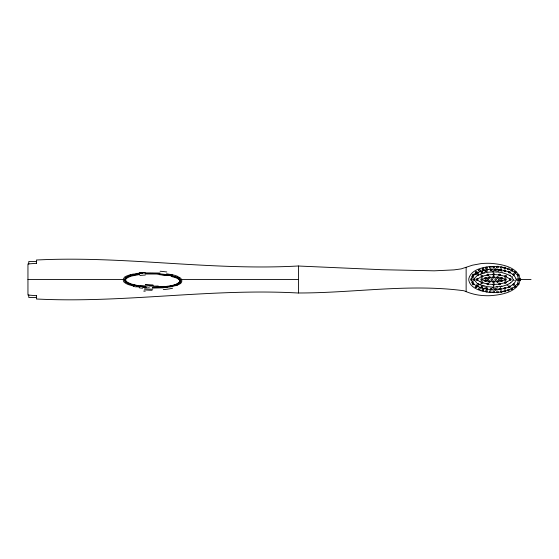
<?xml version="1.0" encoding="UTF-8"?>
<svg xmlns="http://www.w3.org/2000/svg" width="559" height="559" viewBox="0 0 559 559"><rect width="100%" height="100%" fill="white"/><g stroke="black" fill="none" stroke-linecap="round" stroke-linejoin="round"><path stroke-width="0.84" d="M179.97 281.163L179.369 282.316A5.059 5.031 4.8 0 1 178.698 282.896L177.182 283.804M471.482 279.234L472.774 276.188M513.197 279.668L512.449 281.177L510.681 282.798M518.556 280.08L517.634 283.078M180.669 281.338L180.697 280.849A2.04 2.033 -17 0 1 180.215 282.246M515.824 280.255L515.028 282.197L513.455 284.021M474.193 279.214L475.108 277.599L476.918 276.034M131.414 275.44A31.94 31.465 84.7 0 0 130.296 275.776L129.653 275.978A22.828 22.437 -82.9 0 0 129.017 276.209C125.572 276.572 122.763 281.128 127.026 282.763A12.885 12.571 84.1 0 0 127.417 283.001L127.585 283.092A16.777 16.323 80 0 0 128.542 283.532L128.989 283.748A24.61 24.058 89.1 0 0 129.856 284.084A24.135 23.171 -40.3 0 1 128.682 283.567L127.319 282.945A13.283 12.822 -54.9 0 1 127.005 282.763L127.368 282.959M179.907 281.45C176.896 285.544 169.272 285.915 164.171 286.697M125.67 279.451L126.9 278.116L129.395 276.824A21.801 21.445 85.1 0 1 130.163 276.53L130.471 276.425A29.969 29.501 71 0 1 131.938 275.964L139.645 274.504M175.351 285.034L178.426 283.734L180.236 282.26A2.76 2.753 25.6 0 0 180.466 281.897L180.557 280.283L179.18 278.668M516.872 284.265L515.077 286.194M125.174 278.571L124.832 279.13A2.005 1.998 -80.9 0 0 124.685 279.577A1.789 1.782 -79.9 0 0 124.671 280.052A1.929 1.922 -79.8 0 0 124.769 280.513M125.209 278.522L127.801 276.719M473.207 275.678L473.557 275.314M492.856 271.597L495.113 269.263M477.281 279.221L480.915 276.908A21.515 21.389 -90 0 1 481.641 276.607M473.808 275.07L475.297 273.875M512.917 284.552A0.811 0.797 -63.1 0 0 514.119 285.223A0.811 0.797 -63.1 0 0 514.112 283.825A0.811 0.797 -63.1 0 0 512.917 284.552L509.78 286.488M179.306 283.161C182.052 280.387 178.552 284.203 176.693 284.552M513.896 287.144L512.268 288.206M510.57 282.882L508.005 284.349A22.465 22.339 90 0 1 507.425 284.615L506.838 284.859M179.935 283.853C182.451 282.672 182.507 279.032 179.935 277.816M179.097 283.315L176.057 284.79L171.543 286.026M476.009 273.4L481.774 270.836M477.7 275.531L480.754 274.05M511.422 288.682L509.263 289.709M507.265 281.708L505.588 282.449M508.711 286.998L505.133 288.304M298.436 266.021L381.965 269.711L434.252 270.822L454.027 269.892L461.203 268.886L472.488 265.183L480.866 263.645A64.103 64.103 0 0 1 490.69 263.338C501.507 264.225 517.872 266.699 520.233 279.5C517.872 292.301 501.507 294.775 490.69 295.662A64.103 64.103 0 0 1 480.866 295.362C475.01 294.796 469.343 293.098 463.97 290.764C409.111 283.42 353.519 293.098 298.436 292.979M177.126 284.37L170.229 286.285M505.022 279.759L505.063 279.745A20.068 19.949 90 0 1 504.029 280.143L502.241 280.695M177.804 284.964L177.098 285.237M506.538 284.978L502.758 286.145M480.936 273.98L482.571 273.414A38.613 38.389 -90 0 1 496.133 271.988M504.959 282.679L500.005 283.944M482.669 276.223L483.367 275.999A34.588 34.385 -90 0 1 493.234 274.595M507.488 290.394L505.671 290.966M130.149 275.811L129.178 276.146A18.307 17.895 -79.9 0 0 127.766 276.761M175.128 285.104L171.913 285.949M484.912 278.361L482.885 279.025A18.81 18.699 -90 0 0 482.124 279.332M130.191 274.762L133.461 274.015M131.393 275.44L139.464 273.966M131.414 275.44L133.454 274.937M504.393 288.514L495.931 289.821M171.997 285.579L172.479 285.46M501.444 280.897L497.727 281.54M486.12 278.054L489.048 277.537M502.429 286.222L493.918 287.172M503.827 291.449L501.968 291.84M171.627 286.012L164.632 287.06M171.438 286.054L171.327 286.075A40.017 36.363 -11 0 0 175.016 285.167M171.285 286.082L170.523 286.229L171.152 286.11M171.424 286.725L162.613 287.822L152.314 288.081M170.285 286.278L167.84 286.676L169.447 286.411M166.924 286.795L167.805 286.676M137.842 274.176L139.855 273.924M499.005 284.105L493.876 284.468M167.546 286.711L162.858 287.214M136.752 273.477L139.561 273.148M489.998 277.425L493.262 277.236M152.845 287.501L164.996 287.019M164.164 287.102L164.584 287.06M497.147 281.596L493.946 281.764M164.262 287.095L163.074 287.2M163.158 286.984L158.218 287.305M36.426 263.296L27.95 263.967L27.95 295.033L36.426 295.704M162.117 287.27L152.928 287.501M161.558 286.907L152.942 287.102M142.825 272.876L160.042 273.037M145.186 274.022L156.534 274.036L167.553 275.328M145.012 273.512L150.811 273.372M145.717 273.477L152.572 273.386M495.533 289.841L492.374 289.862M492.262 269.145L495.679 269.165M36.426 261.556L28.754 261.556L28.754 264.134M27.95 279.5L124.93 279.5M178.81 279.5L298.436 279.5M519.996 279.5L531.05 279.5M36.426 297.444L28.754 297.444L28.754 294.866M493.569 287.172L486.959 286.62L480.95 285.027M493.89 277.236L497.203 277.404M493.338 281.764L489.922 281.568M493.185 284.468L488.349 284.098M152.53 273.386L152.998 273.4M494.512 274.539L499.578 274.986M152.97 273.4L153.425 273.407M153.418 273.407L153.858 273.421M153.851 273.421L154.745 273.449M154.277 273.435L156.576 273.533M155.123 273.463L158.071 273.63M491.976 289.848L482.151 288.283M149.33 287.27L137.102 286.005M495.987 269.179L504.449 270.5M496.14 271.898L498.153 272.065M158.043 273.624L166.896 274.644M144.83 287.06L146.57 287.2M144.725 287.696L142.776 287.515M144.935 287.074L137.556 286.089M145.088 286.648L142.286 286.327M498.509 272.107L502.373 272.764M489.321 281.498L485.827 280.877M139.533 287.13L136.277 286.62M166.589 273.784L170.236 274.42M139.876 286.467L139.303 286.383M140.609 286.096L137.787 285.614M139.016 286.334L137.877 286.145M166.512 274.581L169.279 275.084M487.322 283.937L483.297 282.98A22.15 22.018 -90 0 1 480.125 281.729M500.046 275.056L505.077 276.363M167.483 274.742L168.063 274.846M501.968 267.16L503.827 267.551M501.22 278.054L499.592 277.725A33.617 33.421 -90 0 0 497.678 277.46M171.494 274.686L172.445 274.909M133.489 286.061L128.856 284.748A25.4 24.715 -63.7 0 1 127.829 284.363A19.383 18.866 -65 0 1 126.781 283.881L126.341 283.658A12.067 11.732 -71.8 0 1 125.272 283.022C121.939 281.589 123.064 276.901 126.481 276.09A23.646 23.101 50.9 0 1 130.212 274.839M502.723 272.848C506.482 274.001 511.778 275.252 513.204 279.43M171.313 275.538L172.242 275.776M171.459 275.573L172.452 275.832M129.835 284.084L130.394 284.286A32.688 32.024 -78.8 0 0 131.037 284.503L133.929 285.321M171.208 276.132L172.326 276.439M134.209 284.817L131.812 284.119A31.318 30.619 -79.7 0 1 130.575 283.665L130.401 283.616A23.709 23.178 -80.1 0 1 129.395 283.196L129.115 283.071A16.12 15.736 -85.4 0 1 128.053 282.533L127.976 282.491A6.799 6.638 -86 0 1 125.957 280.981M502.324 278.326L505.07 279.255M132.769 284.985L131.337 284.566A25.819 25.351 -81 0 1 128.374 283.539M132.588 284.971L131.924 284.776M505.029 270.661L508.641 271.967M505.671 268.034L507.488 268.606M484.129 280.408L483.619 280.241A19.362 19.251 -90 0 1 482.165 279.689M481.774 288.164L476.058 285.628M480.929 290.736L487.679 292.196A47.033 46.76 90 0 0 500.088 292.14M480.88 290.722C475.94 289.094 470.112 286.236 468.882 280.667A6.89 6.848 -90 0 1 468.882 278.333C471.09 270.416 480.461 267.922 487.679 266.804A47.033 46.76 -90 0 1 500.088 266.86M505.699 276.593L509.556 278.731A6.932 6.897 -90 0 1 509.92 279.053L510.067 279.2M177.112 276.349L177.755 276.621A13.451 13.437 16 0 1 179.865 277.76M480.579 284.88L477.61 283.413M509.263 269.291L511.422 270.318M176.707 277.285L177.301 277.557A13.905 13.898 26.9 0 1 178.398 278.144M480.125 281.722L478.35 280.674A8.462 8.413 -90 0 1 477.47 279.968L477.435 279.933A4.626 4.598 -90 0 1 477.288 279.786M509.731 272.485L512.848 274.455M177.909 277.865L177.685 277.746A11.159 11.11 -5.8 0 1 179.187 278.655A9.119 9.119 0 0 0 178.398 278.144M512.268 270.794L514.553 272.366M475.262 285.104L473.808 283.93A0.811 0.811 0 0 0 472.704 283.21A0.811 0.811 0 0 0 472.628 284.608A0.811 0.811 0 0 0 473.878 283.979M476.764 282.861L474.193 279.786M125.3 281.366A4.318 4.158 74 0 0 125.523 281.61A6.156 5.953 74.7 0 0 126.215 282.197L126.222 282.253A9.615 9.258 70.8 0 0 127.047 282.707A10.279 9.803 -28 0 1 126.257 282.204M126.18 282.218L126.103 282.155A6.31 6.065 -40 0 1 125.509 281.638M179.278 278.745L180.103 279.528M515.077 272.806L516.872 274.735M179.635 279.039L180.69 280.793M513.511 275.028L515.223 277.131L515.88 279.172M492.752 287.431L495.134 289.765M473.557 283.686L473.207 283.322M125.286 281.387L125.195 281.275A3.116 3.047 82.7 0 1 124.971 280.925A2.376 2.341 89.1 0 1 124.769 280.506M125.999 280.946L125.929 280.856A1.467 1.439 -81.1 0 1 125.572 279.535M472.774 282.812L471.482 279.766M517.634 275.922L518.577 279.214M466.136 267.405L466.136 291.595M36.426 263.562L36.426 260.019C123.846 255.519 210.988 270.933 298.436 265.979L298.436 293.021C210.988 288.074 123.846 303.467 36.426 298.995L36.426 295.438M172.479 274.762A34.448 34.392 32.4 0 1 177.182 276.167M170.243 274.371A58.402 56.829 19.2 0 1 171.48 274.63M160.126 271.248A90.628 84.598 15.6 0 1 166.813 271.974M139.645 273.658A89.859 82.306 16.5 0 1 142.887 273.4M133.552 274.399A63.104 60.044 25.3 0 1 136.822 273.889M136.214 286.921A64.103 61.462 -35.5 0 1 133.412 286.341M142.643 288.241A90.607 83.137 -19.4 0 1 139.38 287.843M152.09 290.282A102.793 89 -12.8 0 1 144.327 289.841M177.007 285.195A26.539 25.323 -9.8 0 1 175.191 285.775M179.851 283.832A12.466 12.123 -6.8 0 1 177.769 284.873M179.39 279.123A2.481 2.467 57.9 0 1 180.173 281.072M178.922 279.563A2.502 2.481 -7.6 0 1 179.97 280.765M172.27 276.768A18.482 18.321 5.8 0 1 178.803 279.262M167.609 275.021A56.152 55.823 37.8 0 1 171.285 275.818A58.849 57.919 27.8 0 0 168.021 275.147M139.813 275.489A82.355 76.876 18.3 0 1 145.284 275.056M137.724 285.894A57.752 56.27 -50.5 0 1 134.139 285.069M142.259 286.481A79.853 75.13 -23.4 0 1 140.582 286.243M152.754 289.227A92.864 83.487 -15.2 0 1 144.711 288.703M164.15 286.362A72.775 62.287 -11.3 0 1 161.551 286.571M177.825 278.033A4.717 4.22 70.2 0 1 179.201 279.283M177.322 284.112A24.316 24.065 -5.4 0 1 172.542 285.726M172.598 288.227A57.717 54.852 -12.4 0 1 163.298 289.59M158.239 286.026A92.815 78.176 -10.3 0 1 149.484 286.019M137.647 285.74A58.108 56.571 -41.4 0 1 132.839 284.748M153.04 285.209A98.328 84.116 -11.4 0 1 145.326 284.852M137.151 285.768A60.037 58.248 -40.7 0 1 133.985 285.111M139.31 273.009A87.567 83.997 25.6 0 1 144.963 272.512M172.438 275.887A25.959 25.91 61.8 0 1 177.699 277.718M179.355 278.941A3.172 3.158 -7.6 0 1 180.732 280.639M180.536 281.89A4.046 3.941 9 0 1 179.264 283.196L179.208 283.238A10.586 10.237 -5.1 0 1 177.385 284.272M176.707 284.664A23.282 22.192 -8.4 0 1 174.534 285.397M174.667 285.824A35.476 33.219 -9.9 0 1 171.424 286.613M164.227 287.291A72.572 59.624 -10 0 1 162.117 287.466M153.166 285.167A94.205 76.604 -10 0 1 145.452 284.81M145.186 285.949A86.708 76.143 -14.3 0 1 140.134 285.383M137.738 285.509A60.568 56.501 -24.2 0 1 134.125 284.79M131.051 284.489A33.142 31.898 -43.6 0 1 130.401 284.272M128.696 283.546A17.685 16.924 -35.2 0 1 127.592 283.029M125.516 281.638A3.836 3.689 -33 0 1 124.909 280.911A2.334 2.194 -74.4 0 1 124.734 280.464A1.747 1.551 -85.4 0 1 124.678 279.989A1.586 1.384 -85.5 0 1 124.72 279.521M124.811 279.556A2.578 2.313 -86.2 0 1 125.495 278.382M125.426 278.298A5.324 5.164 67.7 0 1 126.096 277.711M126.089 277.704A8.476 8.245 57.3 0 1 126.865 277.194M127.249 276.971A15.645 15.212 49.3 0 1 128.528 276.377M128.521 276.349A23.897 23.205 45.5 0 1 130.268 275.72A31.723 30.808 44.8 0 1 131.379 275.398M133.755 274.35A58.185 55.732 30.1 0 1 137.458 273.686M139.666 272.89A85.171 78.491 17.9 0 1 144.886 272.45M159.525 274.7A83.27 74.962 13.9 0 1 166.379 275.524M169.244 275.245A54.23 52.469 18.1 0 1 171.25 275.692M172.172 276.062A30.654 30.186 20.3 0 1 176.609 277.509M180.054 279.528A2.404 2.39 14.7 0 1 180.746 281.359M145.214 291.225A94.289 87.036 -19.5 0 1 143.677 291.057M163.074 287.033A87.085 72.293 -10.4 0 1 162.417 287.081M484.898 280.632A26.252 26.098 -90 0 1 484.164 280.415M481.013 274.679A0.811 0.804 33.4 0 1 480.936 275.294M483.814 273.023A0.811 0.804 37.6 0 1 484.401 272.848M492.738 271.94A0.811 0.804 44 0 1 492.968 271.933M493.688 272.715A0.811 0.804 44 0 1 493.625 273.051M506.307 275.112A0.811 0.797 54.8 0 1 506.23 275.328M501.465 286.131A0.811 0.797 -52 0 1 501.123 286.145M497.182 286.837A0.811 0.804 -48.7 0 1 496.671 286.774M493.443 285.908A0.811 0.804 -45.6 0 1 493.506 286.411M484.115 286.117A0.811 0.804 -39.2 0 1 483.835 286.054M480.817 283.713A0.811 0.804 -34.9 0 1 480.838 284.328M479.964 284.852A0.811 0.804 -34.9 0 1 479.342 284.398M473.27 276.425A0.811 0.811 0 0 1 473.312 276.991M473.18 277.25A0.811 0.811 0 0 1 472.76 277.537M472.299 277.537A0.811 0.811 0 0 1 472.089 277.439M471.754 276.984A0.811 0.811 0 0 1 472.418 275.957M474.318 274.036A0.811 0.811 27.1 0 1 474.598 273.833M475.416 273.938A0.811 0.811 27.1 0 1 475.709 274.762M477.106 273.274A0.811 0.804 32.2 0 1 477.819 272.121M478.609 272.687A0.811 0.804 32.2 0 1 478.63 273.085M480.454 271.122A0.811 0.804 35.8 0 1 480.803 270.933M481.697 271.304A0.811 0.804 35.8 0 1 481.774 271.967M483.821 270.207A0.811 0.804 38.6 0 1 484.36 270.046M484.919 270.325A0.811 0.804 38.6 0 1 484.926 271.381M487.127 269.724A0.811 0.804 41.1 0 1 487.923 269.536M491.92 269.997A0.811 0.804 43.4 0 1 491.892 270.283M498.39 271.017A0.811 0.804 47.9 0 1 497.349 270.822M497.769 269.536A0.811 0.804 47.9 0 1 498.111 269.529M498.516 269.731A0.811 0.804 47.9 0 1 498.607 270.829M501.975 271.401A0.811 0.804 50.4 0 1 501.709 271.611M501.157 270.095A0.811 0.804 50.4 0 1 501.612 270.123M510.325 275.349A0.811 0.797 62.1 0 1 510.074 275.112M512.296 276.984A0.811 0.797 71 0 1 512.323 276.586M514.371 280.318A0.811 0.79 -90 0 1 513.497 280.087M507.313 285.369A0.811 0.797 -57.5 0 1 508.082 285.356M500.417 288.151A0.811 0.797 -51.1 0 1 500.584 287.668M498.635 288.821A0.811 0.804 -48.6 0 1 498.397 289.276M497.244 288.158A0.811 0.804 -48.6 0 1 497.524 287.962M491.752 288.696A0.811 0.804 -44 0 1 491.773 289.094M490.949 289.765A0.811 0.804 -44 0 1 490.522 289.625M487.637 289.485A0.811 0.804 -41.7 0 1 487.001 289.269M484.933 287.822A0.811 0.804 -39.2 0 1 484.939 288.388M484.129 288.926A0.811 0.804 -39.2 0 1 483.801 288.835M481.655 287.026A0.811 0.804 -36.4 0 1 481.579 287.64M478.525 285.956A0.811 0.804 -32.7 0 1 478.476 286.299M477.596 286.816A0.811 0.804 -32.7 0 1 477.106 285.488M472.886 281.45A0.811 0.811 0 0 1 473.173 282.519M472.292 282.931A0.811 0.811 0 0 1 471.649 282.036M510.129 279.786A9.552 9.496 -90 0 1 507.223 281.603M482.368 270.626A40.29 40.059 90 0 1 491.948 269.193M491.417 280.143A0.811 0.811 0 0 0 492.633 279.444A0.811 0.811 0 0 0 491.417 278.738A0.811 0.811 0 0 0 491.417 280.143M495.302 280.143A0.811 0.811 0 0 0 496.518 279.444A0.811 0.811 0 0 0 495.302 278.738A0.811 0.811 0 0 0 495.302 280.143M498.921 280.143A0.811 0.811 0 0 0 500.137 279.444A0.811 0.811 0 0 0 498.921 278.738A0.811 0.811 0 0 0 498.921 280.143M487.413 280.143A0.811 0.811 0 0 0 488.636 279.444A0.811 0.811 0 0 0 487.413 278.738A0.811 0.811 0 0 0 487.413 280.143M485.086 278.822A0.811 0.811 0 0 0 486.302 278.123A0.811 0.811 0 0 0 485.086 277.418A0.811 0.811 0 0 0 485.086 278.822M489.097 278.109A0.811 0.811 0 0 0 490.313 277.404A0.811 0.811 0 0 0 489.097 276.705A0.811 0.811 0 0 0 489.097 278.109M493.171 277.879A0.811 0.811 0 0 0 494.387 277.18A0.811 0.811 0 0 0 493.171 276.474A0.811 0.811 0 0 0 493.171 277.879M497.237 278.109A0.811 0.811 0 0 0 498.453 277.404A0.811 0.811 0 0 0 497.237 276.705A0.811 0.811 0 0 0 497.237 278.109M501.248 278.822A0.811 0.811 0 0 0 502.464 278.123A0.811 0.811 0 0 0 501.248 277.418A0.811 0.811 0 0 0 501.248 278.822M505.105 280.143A0.811 0.811 0 0 0 506.321 279.444A0.811 0.811 0 0 0 505.105 278.738A0.811 0.811 0 0 0 505.105 280.143M501.248 281.463A0.811 0.811 0 0 0 502.464 280.765A0.811 0.811 0 0 0 501.248 280.059A0.811 0.811 0 0 0 501.248 281.463M497.237 282.183A0.811 0.811 0 0 0 498.453 281.477A0.811 0.811 0 0 0 497.237 280.779A0.811 0.811 0 0 0 497.237 282.183M493.171 282.407A0.811 0.811 0 0 0 494.387 281.708A0.811 0.811 0 0 0 493.171 281.002A0.811 0.811 0 0 0 493.171 282.407M489.097 282.183A0.811 0.811 0 0 0 490.313 281.477A0.811 0.811 0 0 0 489.097 280.772A0.811 0.811 0 0 0 489.097 282.183M485.086 281.463A0.811 0.811 0 0 0 486.302 280.765A0.811 0.811 0 0 0 485.086 280.059A0.811 0.811 0 0 0 485.086 281.463M481.229 280.143A0.811 0.811 0 0 0 482.445 279.444A0.811 0.811 0 0 0 481.229 278.738A0.811 0.811 0 0 0 481.229 280.143M481.69 277.096A0.811 0.811 0 0 0 482.906 276.391A0.811 0.811 0 0 0 481.69 275.685A0.811 0.811 0 0 0 481.69 277.096M487.42 275.629A0.811 0.811 0 0 0 488.636 274.923A0.811 0.811 0 0 0 487.42 274.224A0.811 0.811 0 0 0 487.42 275.629M493.324 275.175A0.811 0.811 0 0 0 494.54 274.476A0.811 0.811 0 0 0 493.324 273.77A0.811 0.811 0 0 0 493.324 275.175M499.222 275.629A0.811 0.811 0 0 0 500.438 274.923A0.811 0.811 0 0 0 499.222 274.224A0.811 0.811 0 0 0 499.222 275.629M504.952 277.096A0.811 0.811 0 0 0 506.168 276.391A0.811 0.811 0 0 0 504.952 275.685A0.811 0.811 0 0 0 504.952 277.096M509.976 280.143A0.811 0.811 0 0 0 511.192 279.444A0.811 0.811 0 0 0 509.976 278.738A0.811 0.811 0 0 0 509.976 280.143M504.952 283.196A0.811 0.811 0 0 0 506.168 282.491A0.811 0.811 0 0 0 504.952 281.792A0.811 0.811 0 0 0 504.952 283.196M499.222 284.664A0.811 0.811 0 0 0 500.438 283.958A0.811 0.811 0 0 0 499.222 283.259A0.811 0.811 0 0 0 499.222 284.664M493.324 285.111A0.811 0.811 0 0 0 494.54 284.412A0.811 0.811 0 0 0 493.324 283.706A0.811 0.811 0 0 0 493.324 285.111M487.42 284.664A0.811 0.811 0 0 0 488.636 283.958A0.811 0.811 0 0 0 487.42 283.252A0.811 0.811 0 0 0 487.42 284.664M481.69 283.196A0.811 0.811 0 0 0 482.906 282.491A0.811 0.811 0 0 0 481.69 281.792A0.811 0.811 0 0 0 481.69 283.196M476.995 274.888A0.811 0.811 26.6 0 0 478.392 274.853A0.811 0.811 26.6 0 0 477.666 273.658A0.811 0.811 26.6 0 0 476.995 274.888M481.278 272.547A0.811 0.804 33.4 0 0 482.676 272.652A0.811 0.804 33.4 0 0 482.061 271.394A0.811 0.804 33.4 0 0 481.278 272.547M485.757 271.115A0.811 0.804 37.6 0 0 487.141 271.332A0.811 0.804 37.6 0 0 486.623 270.025A0.811 0.804 37.6 0 0 485.757 271.115M490.327 270.318A0.811 0.804 41 0 0 491.696 270.598A0.811 0.804 41 0 0 491.235 269.27A0.811 0.804 41 0 0 490.327 270.318M494.918 269.997A0.811 0.804 44 0 0 496.252 270.416A0.811 0.804 44 0 0 495.938 269.054A0.811 0.804 44 0 0 494.918 269.997M499.529 270.214A0.811 0.804 47.1 0 0 500.85 270.675A0.811 0.804 47.1 0 0 500.578 269.305A0.811 0.804 47.1 0 0 499.529 270.214M504.106 270.933A0.811 0.804 50.5 0 0 505.399 271.464A0.811 0.804 50.5 0 0 505.196 270.081A0.811 0.804 50.5 0 0 504.106 270.933M508.599 272.247A0.811 0.797 54.8 0 0 509.85 272.876A0.811 0.797 54.8 0 0 509.752 271.478A0.811 0.797 54.8 0 0 508.599 272.247M512.924 274.441A0.811 0.797 61.6 0 0 514.112 275.189A0.811 0.797 61.6 0 0 514.147 273.791A0.811 0.797 61.6 0 0 512.924 274.441M517.9 279.968A0.811 0.79 -90 0 0 517.215 278.745A0.811 0.79 -90 0 0 516.53 279.968A0.811 0.79 -90 0 0 517.9 279.968M509.738 287.529A0.811 0.797 -56.3 0 0 509.857 286.131A0.811 0.797 -56.3 0 0 508.599 286.739A0.811 0.797 -56.3 0 0 509.738 287.529M505.175 288.926A0.811 0.797 -52 0 0 505.406 287.543A0.811 0.797 -52 0 0 504.099 288.053A0.811 0.797 -52 0 0 505.175 288.926M500.557 289.702A0.811 0.804 -48.7 0 0 500.85 288.332A0.811 0.804 -48.7 0 0 499.522 288.779A0.811 0.804 -48.7 0 0 500.557 289.702M495.861 289.967A0.811 0.804 -45.6 0 0 496.301 288.633A0.811 0.804 -45.6 0 0 494.932 288.94A0.811 0.804 -45.6 0 0 495.861 289.967M491.221 289.73A0.811 0.804 -42.6 0 0 491.703 288.409A0.811 0.804 -42.6 0 0 490.327 288.668A0.811 0.804 -42.6 0 0 491.221 289.73M486.603 288.975A0.811 0.804 -39.2 0 0 487.141 287.682A0.811 0.804 -39.2 0 0 485.757 287.871A0.811 0.804 -39.2 0 0 486.603 288.975M482.04 287.606A0.811 0.804 -34.9 0 0 482.676 286.355A0.811 0.804 -34.9 0 0 481.278 286.432A0.811 0.804 -34.9 0 0 482.04 287.606M477.638 285.335A0.811 0.811 -28.1 0 0 478.392 284.154A0.811 0.811 -28.1 0 0 476.988 284.091A0.811 0.811 -28.1 0 0 477.638 285.335M476.666 280.143A0.811 0.811 0 0 0 477.882 279.444A0.811 0.811 0 0 0 476.666 278.738A0.811 0.811 0 0 0 476.666 280.143M473.78 280.143A0.811 0.811 0 0 0 474.996 279.444A0.811 0.811 0 0 0 473.78 278.738A0.811 0.811 0 0 0 473.78 280.143M472.718 275.692A0.811 0.811 0 0 0 473.934 275A0.811 0.811 0 0 0 472.718 274.294A0.811 0.811 0 0 0 472.718 275.692M475.436 272.603A0.811 0.811 27.1 0 0 476.841 272.603A0.811 0.811 27.1 0 0 476.128 271.394A0.811 0.811 27.1 0 0 475.436 272.603M478.756 270.619A0.811 0.804 32.2 0 0 480.153 270.766A0.811 0.804 32.2 0 0 479.573 269.487A0.811 0.804 32.2 0 0 478.756 270.619M482.249 269.228A0.811 0.804 35.8 0 0 483.633 269.452A0.811 0.804 35.8 0 0 483.123 268.145A0.811 0.804 35.8 0 0 482.249 269.228M485.827 268.271A0.811 0.804 38.6 0 0 487.203 268.53A0.811 0.804 38.6 0 0 486.728 267.209A0.811 0.804 38.6 0 0 485.827 268.271M489.453 267.663A0.811 0.804 41.1 0 0 490.83 267.943A0.811 0.804 41.1 0 0 490.376 266.622A0.811 0.804 41.1 0 0 489.453 267.663M493.094 267.314A0.811 0.804 43.4 0 0 494.435 267.705A0.811 0.804 43.4 0 0 494.093 266.35A0.811 0.804 43.4 0 0 493.094 267.314M496.755 267.314A0.811 0.804 45.6 0 0 498.097 267.712A0.811 0.804 45.6 0 0 497.755 266.35A0.811 0.804 45.6 0 0 496.755 267.314M500.396 267.544A0.811 0.804 47.9 0 0 501.702 268.047A0.811 0.804 47.9 0 0 501.472 266.664A0.811 0.804 47.9 0 0 500.396 267.544M504.022 268.131A0.811 0.804 50.4 0 0 505.322 268.655A0.811 0.804 50.4 0 0 505.112 267.272A0.811 0.804 50.4 0 0 504.022 268.131M507.607 269.047A0.811 0.797 53.3 0 0 508.886 269.613A0.811 0.797 53.3 0 0 508.718 268.222A0.811 0.797 53.3 0 0 507.607 269.047M511.108 270.304A0.811 0.797 57 0 0 512.31 271.031A0.811 0.797 57 0 0 512.317 269.634A0.811 0.797 57 0 0 511.108 270.304M514.469 272.198A0.811 0.797 62.1 0 0 515.636 272.967A0.811 0.797 62.1 0 0 515.691 271.569A0.811 0.797 62.1 0 0 514.469 272.198M517.487 274.888A0.811 0.797 71 0 0 518.514 275.839A0.811 0.797 71 0 0 518.801 274.476A0.811 0.797 71 0 0 517.487 274.888M520.583 279.968A0.811 0.79 -90 0 0 519.898 278.745A0.811 0.79 -90 0 0 519.213 279.961A0.811 0.79 -90 0 0 520.583 279.968M518.71 284.629A0.811 0.797 -71.3 0 0 518.5 283.245A0.811 0.797 -71.3 0 0 517.424 284.133A0.811 0.797 -71.3 0 0 518.71 284.629M515.594 287.501A0.811 0.797 -62.6 0 0 515.608 286.096A0.811 0.797 -62.6 0 0 514.399 286.802A0.811 0.797 -62.6 0 0 515.594 287.501M512.163 289.443A0.811 0.797 -57.5 0 0 512.323 288.053A0.811 0.797 -57.5 0 0 511.045 288.626A0.811 0.797 -57.5 0 0 512.163 289.443M508.613 290.813A0.811 0.797 -53.9 0 0 508.851 289.429A0.811 0.797 -53.9 0 0 507.544 289.932A0.811 0.797 -53.9 0 0 508.613 290.813M505.008 291.756A0.811 0.797 -51.1 0 0 505.28 290.387A0.811 0.797 -51.1 0 0 503.959 290.848A0.811 0.797 -51.1 0 0 505.008 291.756M501.36 292.357A0.811 0.804 -48.6 0 0 501.661 290.987A0.811 0.804 -48.6 0 0 500.333 291.428A0.811 0.804 -48.6 0 0 501.36 292.357M497.643 292.657A0.811 0.804 -46.3 0 0 498.055 291.316A0.811 0.804 -46.3 0 0 496.692 291.651A0.811 0.804 -46.3 0 0 497.643 292.657M493.981 292.657A0.811 0.804 -44 0 0 494.394 291.323A0.811 0.804 -44 0 0 493.031 291.644A0.811 0.804 -44 0 0 493.981 292.657M490.264 292.378A0.811 0.804 -41.7 0 0 490.781 291.078A0.811 0.804 -41.7 0 0 489.398 291.288A0.811 0.804 -41.7 0 0 490.264 292.378M486.623 291.784A0.811 0.804 -39.2 0 0 487.162 290.484A0.811 0.804 -39.2 0 0 485.771 290.68A0.811 0.804 -39.2 0 0 486.623 291.784M483.011 290.841A0.811 0.804 -36.4 0 0 483.591 289.562A0.811 0.804 -36.4 0 0 482.193 289.709A0.811 0.804 -36.4 0 0 483.011 290.841M479.405 289.485A0.811 0.804 -32.7 0 0 480.139 288.29A0.811 0.804 -32.7 0 0 478.735 288.262A0.811 0.804 -32.7 0 0 479.405 289.485M476.023 287.564A0.811 0.811 -27.6 0 0 476.799 286.39A0.811 0.811 -27.6 0 0 475.395 286.313A0.811 0.811 -27.6 0 0 476.023 287.564M471.034 280.143A0.811 0.811 0 0 0 472.25 279.444A0.811 0.811 0 0 0 471.034 278.738A0.811 0.811 0 0 0 471.034 280.143"/></g></svg>
